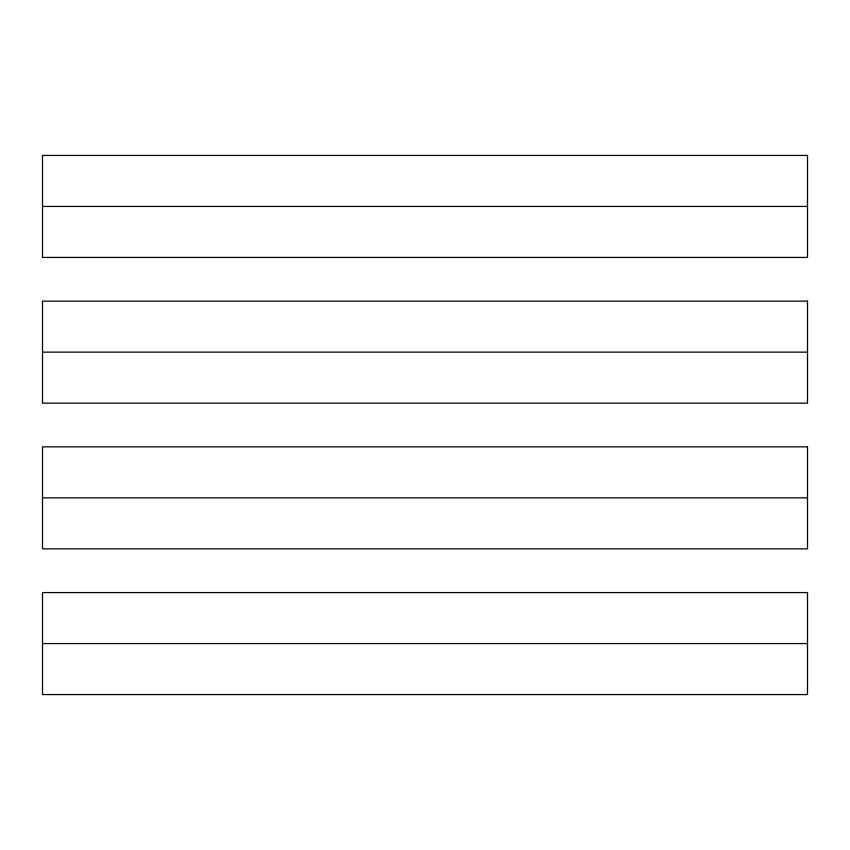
<?xml version="1.0" encoding="UTF-8"?>
<svg xmlns="http://www.w3.org/2000/svg" width="850" height="850" viewBox="0 0 850 850"><rect width="100%" height="100%" fill="white"/><g stroke="black" fill="none" stroke-linecap="round" stroke-linejoin="round"><path stroke-width="1.27" d="M42.5 206.433L807.5 206.433M42.5 352.144L807.5 352.144M42.5 497.856L807.5 497.856M42.5 643.567L807.5 643.567M807.5 155.433L42.5 155.433L42.5 257.433L807.5 257.433L807.5 155.433M807.5 301.144L42.5 301.144L42.5 403.144L807.5 403.144L807.5 301.144M807.5 446.856L42.5 446.856L42.5 548.856L807.5 548.856L807.5 446.856M807.5 592.567L42.5 592.567L42.5 694.567L807.5 694.567L807.5 592.567"/></g></svg>
